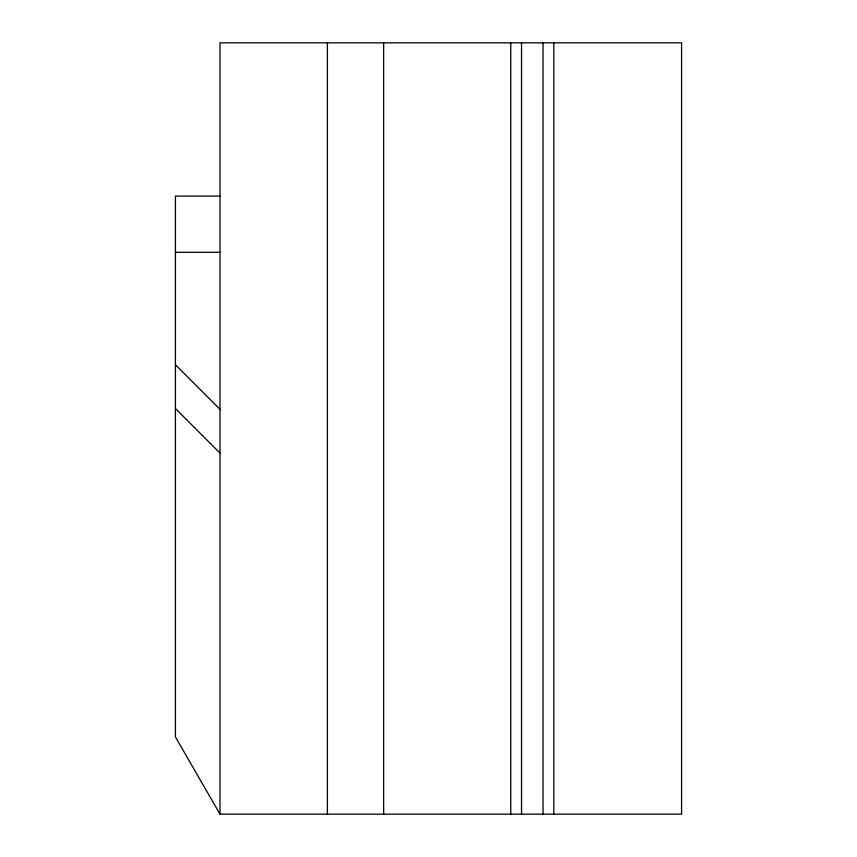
<?xml version="1.0" encoding="UTF-8"?>
<svg xmlns="http://www.w3.org/2000/svg" width="857" height="857" viewBox="0 0 857 857"><rect width="100%" height="100%" fill="white"/><g stroke="black" fill="none" stroke-linecap="round" stroke-linejoin="round"><path stroke-width="1.29" d="M219.992 196.092L175.428 196.092L175.428 736.966L219.992 814.15L681.572 814.15L681.572 42.85L219.992 42.85L219.992 814.15M175.428 252.301L219.992 252.301M175.428 364.739L219.992 409.303M175.428 408.532L219.992 453.096M553.793 42.85L553.793 814.15M543.038 42.85L543.038 814.15M521.527 42.85L521.527 814.15M510.772 42.85L510.772 814.15M383.657 42.85L383.657 814.15M327.406 42.85L327.406 814.15"/></g></svg>
